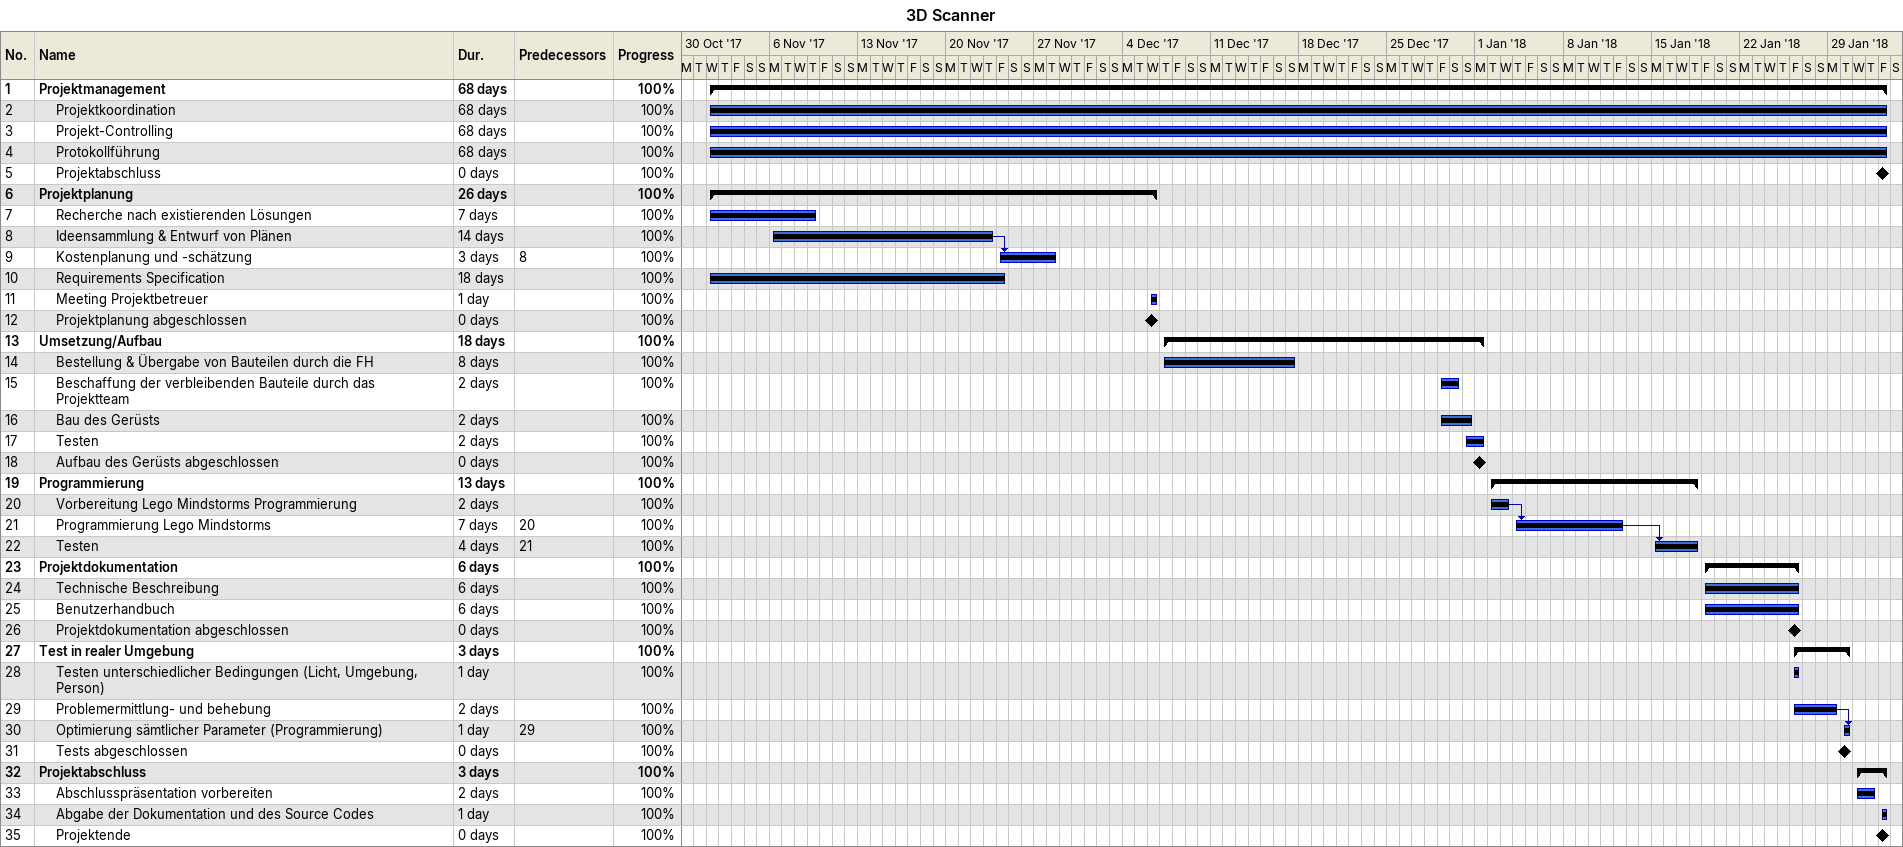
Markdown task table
3D Scanner

| ID | Level | Task | Duration | Start | Finish | Predecessors | % complete |
|---|---|---|---|---|---|---|---|
| 1 | 1 | **Projektmanagement** | 68d | 2017-11-01 | 2018-02-02 |  | 100 |
| 2 | 2 | Projektkoordination | 68d | 2017-11-01 | 2018-02-02 |  | 100 |
| 3 | 2 | Projekt-Controlling | 68d | 2017-11-01 | 2018-02-02 |  | 100 |
| 4 | 2 | Protokollführung | 68d | 2017-11-01 | 2018-02-02 |  | 100 |
| 5 | 2 | Projektabschluss | 0d | 2018-02-02 | 2018-02-02 |  | 100 |
| 6 | 1 | **Projektplanung** | 26d | 2017-11-01 | 2017-12-06 |  | 100 |
| 7 | 2 | Recherche nach existierenden Lösungen | 7d | 2017-11-01 | 2017-11-09 |  | 100 |
| 8 | 2 | Ideensammlung & Entwurf von Plänen | 14d | 2017-11-06 | 2017-11-23 |  | 100 |
| 9 | 2 | Kostenplanung und -schätzung | 3d | 2017-11-24 | 2017-11-28 | 8 | 100 |
| 10 | 2 | Requirements Specification | 18d | 2017-11-01 | 2017-11-24 |  | 100 |
| 11 | 2 | Meeting Projektbetreuer | 1d | 2017-12-06 | 2017-12-06 |  | 100 |
| 12 | 2 | Projektplanung abgeschlossen | 0d | 2017-12-06 | 2017-12-06 |  | 100 |
| 13 | 1 | **Umsetzung/Aufbau** | 18d | 2017-12-07 | 2018-01-01 |  | 100 |
| 14 | 2 | Bestellung & Übergabe von Bauteilen durch die FH | 8d | 2017-12-07 | 2017-12-17 |  | 100 |
| 15 | 2 | Beschaffung der verbleibenden Bauteile durch das Projektteam | 2d | 2017-12-29 | 2017-12-30 |  | 100 |
| 16 | 2 | Bau des Gerüsts | 2d | 2017-12-29 | 2017-12-31 |  | 100 |
| 17 | 2 | Testen | 2d | 2017-12-31 | 2018-01-01 |  | 100 |
| 18 | 2 | Aufbau des Gerüsts abgeschlossen | 0d | 2018-01-01 | 2018-01-01 |  | 100 |
| 19 | 1 | **Programmierung** | 13d | 2018-01-02 | 2018-01-18 |  | 100 |
| 20 | 2 | Vorbereitung Lego Mindstorms Programmierung | 2d | 2018-01-02 | 2018-01-03 |  | 100 |
| 21 | 2 | Programmierung Lego Mindstorms | 7d | 2018-01-04 | 2018-01-12 | 20 | 100 |
| 22 | 2 | Testen | 4d | 2018-01-15 | 2018-01-18 | 21 | 100 |
| 23 | 1 | **Projektdokumentation** | 6d | 2018-01-19 | 2018-01-26 |  | 100 |
| 24 | 2 | Technische Beschreibung | 6d | 2018-01-19 | 2018-01-26 |  | 100 |
| 25 | 2 | Benutzerhandbuch | 6d | 2018-01-19 | 2018-01-26 |  | 100 |
| 26 | 2 | Projektdokumentation abgeschlossen | 0d | 2018-01-26 | 2018-01-26 |  | 100 |
| 27 | 1 | **Test in realer Umgebung** | 3d | 2018-01-26 | 2018-01-30 |  | 100 |
| 28 | 2 | Testen unterschiedlicher Bedingungen (Licht, Umgebung, Person) | 1d | 2018-01-26 | 2018-01-26 |  | 100 |
| 29 | 2 | Problemermittlung- und behebung | 2d | 2018-01-26 | 2018-01-29 |  | 100 |
| 30 | 2 | Optimierung sämtlicher Parameter (Programmierung) | 1d | 2018-01-30 | 2018-01-30 | 29 | 100 |
| 31 | 2 | Tests abgeschlossen | 0d | 2018-01-30 | 2018-01-30 |  | 100 |
| 32 | 1 | **Projektabschluss** | 3d | 2018-01-31 | 2018-02-02 |  | 100 |
| 33 | 2 | Abschlusspräsentation vorbereiten | 2d | 2018-01-31 | 2018-02-01 |  | 100 |
| 34 | 2 | Abgabe der Dokumentation und des Source Codes | 1d | 2018-02-02 | 2018-02-02 |  | 100 |
| 35 | 2 | Projektende | 0d | 2018-02-02 | 2018-02-02 |  | 100 |
